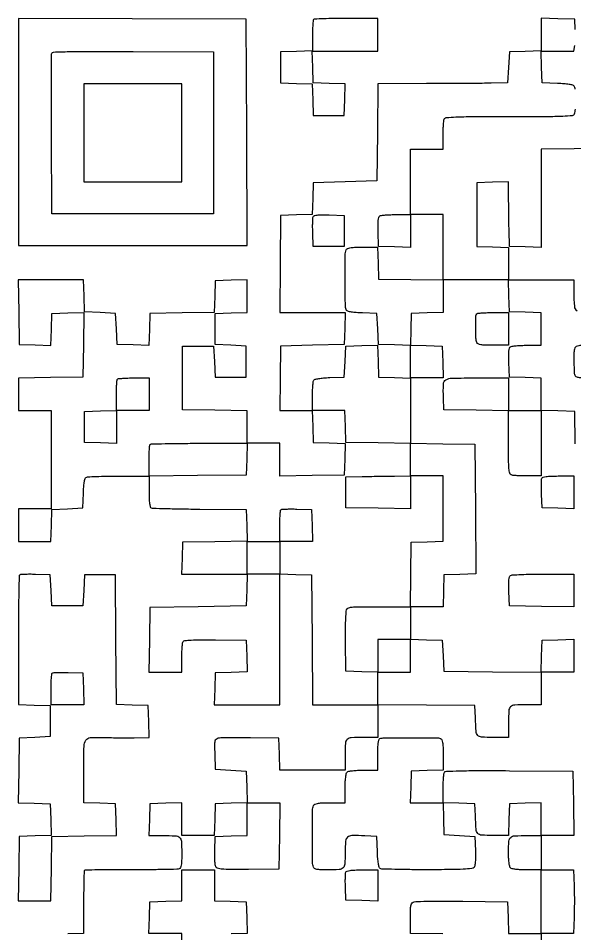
# Model space of a CAD drawing. Extents: x 156 to 936, y 95 to 969.
# Drawn here: x 156 to 480, y 437 to 969 of the extents above; entities that cross this region are included whole.
import ezdxf

# ---------------------------------------------------------------- set-up
doc = ezdxf.new("R2010")
doc.units = 0

msp = doc.modelspace()

# ---------------------------------------------------------------- linework, layer by layer
for points in [[(479.810818, 962.5), (479.5, 968.5), (469.75, 968.786212), (460, 969.072424), (460, 959.573738), (460, 950.075052), (450.75, 949.787526), (441.5, 949.5), (441, 940.5), (440.5, 931.5), (431, 931.329024, -0.002375), (425.631472, 931.257908, -0.000468), (415.996762, 931.185059, -0.000496), (404.771785, 931.121827, -0.000461), (393.265573, 931.079024), (365.031147, 931), (364.765573, 902.75), (364.5, 874.5), (346, 874), (327.5, 873.5), (327.212964, 864.287036), (326.925929, 855.074071), (317.712964, 854.787036), (308.5, 854.5), (308.234427, 826.25), (307.968853, 798), (327.021953, 798), (346.075052, 798), (345.787526, 788.75), (345.5, 779.5), (327, 779), (308.5, 778.5), (308.227935, 759.75), (307.955869, 741), (317.440409, 741), (326.924948, 741), (327.212474, 731.75), (327.5, 722.5), (336.787023, 722.211984), (346.074046, 721.923969), (345.787023, 712.711984), (345.5, 703.5), (326.75, 703.227935), (308, 702.955869), (308, 712.477935), (308, 722), (298.5, 722), (289, 722), (289, 731.477935), (289, 740.955869), (270.25, 741.227935), (251.5, 741.5), (251.5, 760), (251.5, 778.5), (260.5, 778.5), (269.5, 778.5), (270, 769.5), (270.5, 760.5), (279.5, 760.5), (288.5, 760.5), (288.5, 769.5), (288.5, 778.5), (279.5, 779), (270.5, 779.5), (270.5, 788.5), (270.5, 797.5), (279.75, 797.787526), (289, 798.075052), (289, 807.575052), (289, 817.075052), (279.75, 816.787526), (270.5, 816.5), (270.212764, 807.271928), (269.925529, 798.043857), (251.212764, 797.771928), (232.5, 797.5), (232.211984, 788.212977), (231.923969, 778.925954), (222.711984, 779.212977), (213.5, 779.5), (213, 788.5), (212.5, 797.5), (203.5, 798), (194.5, 798.5), (194.212474, 807.75), (193.924948, 817), (174.940409, 817), (155.955869, 817), (156.227935, 798.25), (156.5, 779.5), (165.711984, 779.212977), (174.923969, 778.925954), (175.211984, 788.212977), (175.5, 797.5), (184.772204, 797.78782), (194.044409, 798.075639), (193.772204, 779.28782), (193.5, 760.5), (174.75, 760.227935), (156, 759.955869), (156, 750.477935), (156, 741), (165.5, 741), (175, 741), (175, 712.5), (175, 684), (165.5, 684), (156, 684), (156, 674.5), (156, 665), (165.462474, 665), (174.924948, 665), (175.212474, 674.25), (175.5, 683.5), (184.5, 684), (193.5, 684.5), (193.793967, 692.968156, -0.010633), (193.994313, 696.544265, -0.021021), (194.332527, 699.366636, -0.020857), (194.762949, 701.457646, -0.194764), (195.293967, 702.186827, -0.127248), (196.256984, 702.48844, -0.002601), (201.35979, 702.719144, -0.005944), (207.360446, 702.887747, -0.003942), (214.25, 702.945057), (232, 702.952773), (232, 693.945002, 0.008076), (232.067231, 689.782908, 0.024728), (232.297609, 686.97106, 0.032373), (232.666052, 685.114576, 0.24306), (233.25, 684.471843, 0.08223), (234.241867, 684.278701, 0.000699), (242.064063, 684.068778, 0.002444), (251.060818, 683.883914, 0.00157), (261.5, 683.753228), (288.5, 683.5), (288.787232, 674.272202), (289.074464, 665.044404), (270.287232, 664.772202), (251.5, 664.5), (251.212474, 655.25), (250.924948, 646), (270, 646), (289.075052, 646), (288.787526, 636.75), (288.5, 627.5), (260.5, 627), (232.5, 626.5), (232.227935, 607.75), (231.955869, 589), (241.477935, 589), (251, 589), (251.015313, 597.25, -0.008742), (251.078167, 600.499595, -0.011755), (251.255659, 603.437894, -0.008952), (251.503528, 605.865673, -0.112035), (251.812009, 606.730064, -0.228051), (252.801929, 607.34579, -0.01367), (256.398754, 607.636558, -0.013149), (261.80929, 607.78284, -0.003387), (270.546696, 607.730064), (288.5, 607.5), (288.787023, 598.288016), (289.074046, 589.076031), (279.787023, 588.788016), (270.5, 588.5), (270.212474, 579.25), (269.924948, 570), (288.962474, 570), (308, 570), (308, 608.037526), (308, 646.075052), (317.25, 645.787526), (326.5, 645.5), (326.762025, 607.75), (327.02405, 570), (346.012025, 570), (365, 570), (365, 560.5), (365, 551), (357.081787, 551, 0.01141), (349.599988, 550.829247, 0.175208), (347.252746, 549.85745, 0.195511), (346.199638, 547.650479, 0.014768), (346, 540.893011), (346, 532), (327.037526, 532), (308.075052, 532), (307.787526, 541.25), (307.5, 550.5), (291, 550.785515, 0.003389), (284.512904, 550.853786, 0.004645), (278.674624, 550.821417, 0.003052), (273.780528, 550.718932, 0.053724), (272.211486, 550.506797, 0.112845), (270.929779, 549.861417, 0.168426), (270.284314, 548.798809, 0.056825), (270.079374, 546.727478, 0.00454), (270.211486, 541.221282), (270.5, 532.5), (279.5, 532), (288.5, 531.5), (288.787023, 522.288016), (289.074046, 513.076031), (279.787023, 512.788016), (270.5, 512.5), (270.212474, 503.25), (269.924948, 494), (260.462474, 494), (251, 494), (251, 503.537526), (251, 513.075052), (241.75, 512.787526), (232.5, 512.5), (232.212474, 503.25), (231.924948, 494), (239.880687, 494, -0.011258), (247.385305, 493.831005, -0.173567), (249.739793, 492.86665, -0.196922), (250.797685, 490.673736, -0.015154), (251, 484, -0.006896), (250.936582, 479.402335, -0.034531), (250.688199, 476.839645, -0.068967), (250.220196, 475.344591, -0.193176), (249.430375, 474.611656, -0.085842), (248.207681, 474.36998, -0.001161), (240.528479, 474.204427, -0.003259), (231.611657, 474.091042, -0.002132), (221.3302, 474.071158, 0.001512), (211.127823, 474.064078, 0.002462), (202.467415, 473.989238, 0.000344), (194.784084, 473.879718, 0.195032), (194.37213, 473.705464, 0.192236), (194.198039, 473.300001, 0.000718), (194.071392, 468.086137, 0.003558), (193.977935, 462.146573, 0.002211), (193.948684, 455.176186), (193.952756, 437.074426), (184.726378, 436.787213)], [(479.798355, 927.817018, 0.130987), (479.201688, 929.707902, 0.195149), (478.447011, 930.24575, 0.020215), (476.262875, 930.673305, 0.020298), (473.292364, 931.008289, 0.009786), (469.467001, 931.207902), (460.5, 931.5), (460.212474, 940.75), (459.924948, 950), (469.417161, 950), (478.909374, 950), (479.515505, 953.25, 0.028289)], [(498.5, 893.5), (479.25, 893.228407), (460, 892.956814), (460, 864.440881), (460, 835.924948), (450.75, 836.212474), (441.5, 836.5), (441.329024, 846, -0.000734), (441.257785, 850.310027, -0.000438), (441.185059, 855.437586, -0.000439), (441.121578, 860.54497, -0.000761), (441.079024, 864.787526), (441, 874.075052), (431.75, 873.787526), (422.5, 873.5), (422.5, 855), (422.5, 836.5), (431.75, 836.212474), (441, 835.924948), (441, 826.462474), (441, 817), (422, 817), (403, 817), (403, 836), (403, 855), (393.5, 855), (384, 855), (384, 874), (384, 893), (393.5, 893), (403, 893), (403, 900.918213, -0.00705), (403.044385, 904.066073, -0.008902), (403.178303, 906.9751, -0.007317), (403.368926, 909.400281, -0.06844), (403.606989, 910.418213, -0.284808), (404.846851, 911.359716, -0.013207), (410.351366, 911.735324, -0.009373), (419.880979, 911.954294, -0.001057), (441.5, 912, 0.001057), (463.119021, 912.045706, 0.009373), (472.648634, 912.264676, 0.013207), (478.153149, 912.640284, 0.284808), (479.393011, 913.581787, 0.084331), (479.913472, 916.174013, 0.010436)], [(479.772065, 721.75), (479.5, 740.5), (469.75, 740.786212), (460, 741.072424), (460, 750.498686), (460, 759.924948), (450.75, 760.212474), (441.5, 760.5), (441.206902, 768.914347, -0.008519), (441.135766, 772.914541, -0.027159), (441.278749, 775.5815, -0.039341), (441.610638, 777.340297, -0.187221), (442.206902, 778.149034, -0.110402), (443.105717, 778.472467, -0.00954), (445.54359, 778.732898, -0.012203), (448.495888, 778.918959, -0.00917), (451.75, 778.984687), (460, 779), (460, 788.462474), (460, 797.924948), (450.75, 798.212474), (441.5, 798.5), (441.212474, 807.75), (440.924948, 817), (459.962474, 817), (479, 817), (479.013655, 809.75, 0.018024), (479.324418, 801.560131, 0.24375), (480.846699, 799.089145, 0.131659)], [(402.75, 436.772065), (384, 437.044131), (384, 446.003013, -0.004707), (384.052312, 451.560064, -0.053572), (384.32747, 453.734582, -0.155928), (384.995945, 454.844035, -0.122971), (386.25, 455.488078, -0.053748), (387.904678, 455.691523, -0.001355), (395.476562, 455.784163, -0.002889), (404.374191, 455.81749, -0.001964), (414.5, 455.75713), (440.5, 455.5), (440.787526, 446.25), (441.075052, 437), (450.559119, 437), (460.043186, 437), (459.771593, 417.75)]]:
    msp.add_lwpolyline(points, format="xyb")
for points in [[(156, 903.007138), (156, 837), (222.50719, 837), (289.014379, 837), (288.75719, 902.75), (288.5, 968.5), (222.25, 968.757138), (156, 969.014276)], [(194, 902.5), (194, 874), (222.5, 874), (251, 874), (251, 902.5), (251, 931), (222.5, 931), (194, 931)], [(365, 598.5), (365, 589), (374.5, 589), (384, 589), (384, 598.5), (384, 608), (374.5, 608), (365, 608)]]:
    msp.add_lwpolyline(points, close=True)
for points in [[(327.666667, 968.333333, 0.174595), (327.400837, 967.768224, 0.005912), (327.195833, 965.278732, 0.010516), (327.048335, 962.289663, 0.007069), (327, 958.870859), (327, 950.075052), (317.75, 949.787526), (308.5, 949.5), (308.5, 940.5), (308.5, 931.5), (317.712964, 931.212964), (326.925929, 930.925929), (327.212964, 921.712964), (327.5, 912.5), (336.5, 912.5), (345.5, 912.5), (345.787023, 921.711984), (346.074046, 930.923969), (336.787023, 931.211984), (327.5, 931.5), (327.212474, 940.75), (326.924948, 950), (345.962474, 950), (365, 950), (365, 959.5), (365, 969), (346.666667, 969, 0.0034), (339.591013, 968.951878, 0.005368), (333.522917, 968.804167, 0.001621), (328.281849, 968.603258, 0.188134)], [(269.5, 902.5), (269.5, 855.5), (222.5, 855.5), (175.5, 855.5), (175.239372, 901.5, -0.000997), (175.174287, 919.225103, -0.001596), (175.197198, 934.357597, -0.000282), (175.267665, 947.72814, -0.090314), (175.461789, 948.759906, -0.301449), (176.45055, 949.464468, -0.003096), (185.402033, 949.70934, -0.005599), (198.68089, 949.841585, -0.001079), (222.722417, 949.759906), (269.5, 949.5)], [(345.5, 845.5), (345.5, 836.5), (336.5, 836.5), (327.5, 836.5), (327.205027, 844.411609, -0.006757), (327.130652, 847.542211, -0.008847), (327.151984, 850.403842, -0.006825), (327.2445, 852.787219, -0.078651), (327.438673, 853.700781, -0.222283), (328.127059, 854.364206, -0.05328), (329.715903, 854.724548, -0.030281), (332.338027, 854.871594, -0.007113), (336.733647, 854.789171), (345.5, 854.5)], [(384, 845.462474), (384, 835.924948), (374.75, 836.212474), (365.5, 836.5), (365.206902, 844.914347, -0.008519), (365.135766, 848.914541, -0.027159), (365.278749, 851.5815, -0.039341), (365.610638, 853.340297, -0.187221), (366.206902, 854.149034, -0.110402), (367.105717, 854.472467, -0.00954), (369.54359, 854.732898, -0.012203), (372.495888, 854.918959, -0.00917), (375.75, 854.984687), (384, 855)], [(365.212474, 826.75), (365.5, 817.5), (384.25, 817.227935), (403, 816.955869), (403, 807.515461), (403, 798.075052), (393.75, 797.787526), (384.5, 797.5), (384.212977, 788.288016), (383.925954, 779.076031), (393.212977, 778.788016), (402.5, 778.5), (402.787526, 769.25), (403.075052, 760), (393.537526, 760), (384, 760), (384, 741.022065), (384, 722.044131), (402.75, 721.772065), (421.5, 721.5), (421.761988, 683.787684), (422.023977, 646.075369), (412.761988, 645.787684), (403.5, 645.5), (403.212474, 636.25), (402.924948, 627), (393.462474, 627), (384, 627), (384, 617.537526), (384, 608.075052), (393.25, 607.787526), (402.5, 607.5), (403, 598.5), (403.5, 589.5), (431.712269, 589.234491), (459.924538, 588.968982), (460.212269, 598.234491), (460.5, 607.5), (469.75, 607.787526), (479, 608.075052), (479, 598.537526), (479, 589), (469.5, 589), (460, 589), (460, 579.5), (460, 570), (452.081787, 570, 0.01141), (444.599988, 569.829247, 0.175208), (442.252746, 568.85745, 0.195511), (441.199638, 566.650479, 0.014768), (441, 559.893011), (441, 551), (432.019052, 551, -0.014075), (425.293814, 551.189349, -0.199016), (423.167746, 552.214245, -0.165509), (422.189146, 554.52461, -0.009074), (421.754332, 562.5), (421.5, 569.5), (393.25, 569.765573), (365, 570.031147), (365, 579.478047), (365, 588.924948), (355.75, 589.212474), (346.5, 589.5), (346.285999, 606.940913, -0.004078), (346.253256, 614.902594, -0.011402), (346.403101, 620.482794, -0.010503), (346.685335, 624.470674, -0.151407), (347.221453, 625.766835, -0.151821), (348.226728, 626.420774, -0.039264), (350.144733, 626.803392, -0.026304), (353.038439, 626.994125, -0.007989), (357.435454, 626.982004, 0.002255), (361.538664, 626.923635, 0.001362), (366.401121, 626.889643, 0.001364), (371.231614, 626.882207, 0.002393), (375.227935, 626.906082), (383.955869, 627), (384.227935, 645.75), (384.5, 664.5), (393.75, 664.787526), (403, 665.075052), (403, 684.037526), (403, 703), (393.5, 703), (384, 703), (384, 693.477935), (384, 683.955869), (365.25, 684.227935), (346.5, 684.5), (346.5, 693.5), (346.5, 702.5), (356, 702.699908, -0.001205), (360.307436, 702.780162, -0.000722), (365.426563, 702.855807, -0.000722), (370.521956, 702.916383, -0.001257), (374.75, 702.949908), (384, 703), (384, 712.477935), (384, 721.955869), (365.25, 722.227935), (346.5, 722.5), (346.212474, 731.75), (345.924948, 741), (336.462474, 741), (327, 741), (327.015313, 749.25, -0.008579), (327.077072, 752.497876, -0.011582), (327.251296, 755.430835, -0.008725), (327.494381, 757.854929, -0.112667), (327.797157, 758.706033, -0.192561), (328.533237, 759.236162, -0.02067), (330.63313, 759.666992, -0.020911), (333.460658, 760.005667, -0.010674), (337.031844, 760.206033), (345.5, 760.5), (346, 769.5), (346.5, 778.5), (355.711984, 778.787023), (364.923969, 779.074046), (365.211984, 769.787023), (365.5, 760.5), (374.75, 760.212474), (384, 759.924948), (384, 769.424948), (384, 778.924948), (374.75, 779.212474), (365.5, 779.5), (365, 788.5), (364.5, 797.5), (356.031844, 797.793967, -0.010674), (352.460658, 797.994333, -0.020911), (349.63313, 798.333008, -0.02067), (347.533237, 798.763838, -0.192561), (346.797157, 799.293967, -0.139499), (346.160685, 801.434927, -0.001585), (346.031149, 816.525512, -0.002246), (346.017559, 831.268347, -0.090959), (346.606989, 834.418213, -0.192061), (347.344751, 835.216672, -0.070053), (348.839867, 835.688208, -0.03465), (351.412948, 835.936924, -0.006773), (356.069463, 836), (364.924948, 836)], [(441, 788.5), (441, 779), (432.106989, 779, -0.00673), (427.428287, 779.062976, -0.034532), (424.845898, 779.311531, -0.06988), (423.346128, 779.782907, -0.192406), (422.606989, 780.581787, -0.084511), (422.096621, 783.128446, -0.008182), (422.015701, 789.449139, -0.004931), (422.103892, 796.018197, -0.192867), (422.666667, 797.333333, -0.174709), (423.23216, 797.599192, -0.005871), (425.732292, 797.804167, -0.010477), (428.733476, 797.951666, -0.007039), (432.166667, 798), (441, 798)], [(479.606989, 777.418213, 0.084525), (479.076759, 774.772062, 0.011024), (479.036004, 769.001951, 0.008933), (479.227846, 763.163784, 0.129373), (479.849883, 761.208654, 0.190691), (480.675579, 760.608404, 0.03736), (482.518036, 760.278743, 0.025891), (485.325344, 760.136581, 0.007874), (489.58457, 760.208654), (498.5, 760.5), (498.800912, 767.479083, 0.012267), (498.942531, 775.110054, 0.175386), (498.01661, 777.621507, 0.203074), (495.753293, 778.770163, 0.017236), (489.087937, 779, 0.006751), (484.420499, 778.936974, 0.034591), (481.842836, 778.688337, 0.069968), (480.345429, 778.21688, 0.192231)], [(232, 750.5), (232, 741), (222.5, 741), (213, 741), (213, 731.462474), (213, 721.924948), (203.75, 722.212474), (194.5, 722.5), (194.5, 731.5), (194.5, 740.5), (203.75, 740.787526), (213, 741.075052), (213, 749.870859, -0.007069), (213.048335, 753.289663, -0.010516), (213.195833, 756.278732, -0.005912), (213.400837, 758.768224, -0.174595), (213.666667, 759.333333, -0.174709), (214.23216, 759.599192, -0.005871), (216.732292, 759.804167, -0.010477), (219.733476, 759.951666, -0.007039), (223.166667, 760), (232, 760)], [(441, 750.5), (441, 741), (450.5, 741), (460, 741), (460, 722), (460, 703), (452.081787, 703, -0.00705), (448.933927, 703.044385, -0.008902), (446.0249, 703.178303, -0.007317), (443.599719, 703.368926, -0.06844), (442.581787, 703.606989, -0.248959), (441.711618, 704.606375, -0.036325), (441.279786, 707.356058, -0.018315), (441.051086, 712.267653, -0.002476), (441, 722.584924), (441, 740.955869), (422.25, 741.227935), (403.5, 741.5), (403.199088, 748.479083, -0.019865), (403.172345, 756.427676, -0.25447), (404.637957, 758.902206, -0.13093), (408.063884, 759.877459, -0.004239), (422.519052, 760), (441, 760)], [(288.787526, 712.75), (288.5, 703.5), (260.25, 703.234427), (232, 702.968853), (232, 711.81776, -0.007026), (232.048333, 715.256921, -0.010461), (232.195833, 718.263134, -0.005854), (232.400797, 720.767682, -0.174756), (232.666667, 721.333333, -0.192086), (233.298531, 721.604849, -0.000736), (241.324565, 721.804167, -0.003601), (250.471471, 721.95195, -0.002238), (261.204192, 722), (289.075052, 722)], [(479, 693.462474), (479, 683.924948), (469.75, 684.212474), (460.5, 684.5), (460.205027, 692.411609, -0.006569), (460.129541, 695.539392, -0.008656), (460.147568, 698.392336, -0.006579), (460.235027, 700.7687, -0.079281), (460.423642, 701.661609, -0.228749), (461.106941, 702.304101, -0.041413), (462.854544, 702.698735, -0.027242), (465.620517, 702.933967, -0.007593), (469.968615, 703), (479, 703)], [(326.787526, 674.25), (327.075052, 665), (317.537526, 665), (308, 665), (308, 655.5), (308, 646), (298.5, 646), (289, 646), (289, 655.5), (289, 665), (298.5, 665), (308, 665), (308, 673.833333, -0.007416), (308.050964, 677.269043, -0.010972), (308.206402, 680.278277, -0.006396), (308.422807, 682.77838, -0.173269), (308.702644, 683.369311, -0.179987), (309.290922, 683.638564, -0.007016), (311.709672, 683.781547, -0.011703), (314.626528, 683.84459, -0.007913), (317.952644, 683.785977), (326.5, 683.5)], [(156.702644, 645.369311, 0.193629), (156.415745, 644.696132, 0.000465), (156.206402, 633.917425, 0.002859), (156.050611, 621.720002, 0.001764), (156, 607.370859), (156, 570.075052), (165.25, 569.787526), (174.5, 569.5), (174.5, 560.5), (174.5, 551.5), (165.5, 551), (156.5, 550.5), (156.228074, 531.787816), (155.956148, 513.075632), (165.228074, 512.787816), (174.5, 512.5), (174.787023, 503.288016), (175.074046, 494.076031), (165.787023, 493.788016), (156.5, 493.5), (156.227935, 474.75), (155.955869, 456), (165.455869, 456), (174.955869, 456), (175.227935, 474.75), (175.5, 493.5), (194.287232, 493.772202), (213.074464, 494.044404), (212.787232, 503.272202), (212.5, 512.5), (203.275, 512.787195), (194.05, 513.07439), (194.05, 531.477742, -0.004562), (194.18196, 545.939097, -0.136979), (195.21581, 549.397127, -0.245911), (197.807158, 550.900746, -0.017845), (206.344616, 550.967574, 0.003557), (210.100446, 550.889647, 0.00197), (214.685692, 550.845213, 0.001965), (219.33097, 550.836756, 0.003167), (223.287526, 550.870157), (232.075052, 551), (231.787526, 560.25), (231.5, 569.5), (222.261989, 569.787367), (213.023977, 570.074734), (212.761989, 607.787367), (212.5, 645.5), (203.5, 645.5), (194.5, 645.5), (194, 636.5), (193.5, 627.5), (184.5, 627.5), (175.5, 627.5), (175, 636.5), (174.5, 645.5), (165.952644, 645.785977, 0.007913), (162.626528, 645.84459, 0.011703), (159.709672, 645.781547, 0.007016), (157.290922, 645.638564, 0.179987)], [(479, 636.477935), (479, 626.955869), (460.25, 627.227935), (441.5, 627.5), (441.206902, 635.914347, -0.008519), (441.135766, 639.914541, -0.027159), (441.278749, 642.5815, -0.039341), (441.610638, 644.340297, -0.187221), (442.206902, 645.149034, -0.128063), (443.232967, 645.478379, -0.002999), (448.334215, 645.732898, -0.006444), (454.354355, 645.919379, -0.004304), (461.25, 645.984687), (479, 646)], [(193.787526, 579.25), (194.075052, 570), (184.537526, 570), (175, 570), (175, 578.833333, -0.007416), (175.050964, 582.269043, -0.010972), (175.206402, 585.278277, -0.006396), (175.422807, 587.77838, -0.173269), (175.702644, 588.369311, -0.179987), (176.290922, 588.638564, -0.007016), (178.709672, 588.781547, -0.011703), (181.626528, 588.84459, -0.007913), (184.952644, 588.785977), (193.5, 588.5)], [(401.515251, 550.355774, -0.206168), (402.251063, 549.63792, -0.058785), (402.691999, 548.067205, -0.031933), (402.935643, 545.437873, -0.007139), (403, 540.930537), (403, 532.075052), (393.75, 531.787526), (384.5, 531.5), (384.212474, 522.25), (383.924948, 513), (393.462474, 513), (403, 513), (403.015313, 521.25, -0.008505), (403.076579, 524.497101, -0.011503), (403.24933, 527.427654, -0.008623), (403.490261, 529.85012, -0.112954), (403.790466, 530.695207, -0.245511), (404.890175, 531.329267, -0.003755), (412.459351, 531.586759, -0.006418), (423.362571, 531.735687, -0.001525), (441.525153, 531.695207), (478.5, 531.5), (478.772065, 512.75), (479.044131, 494), (469.522065, 494), (460, 494), (460, 484), (460, 474), (469.429031, 474), (478.858062, 474), (479.179031, 464.75, -0.005681), (479.277264, 460.539063, -0.003336), (479.303922, 455.5, -0.003336), (479.263339, 450.460943, -0.00568), (479.15347, 446.25), (478.806941, 437), (469.40347, 437), (460, 437), (460, 455.5), (460, 474), (451.7, 474, -0.011084), (448.171507, 474.07823, -0.020332), (445.306878, 474.322289, -0.021091), (443.139671, 474.689458, -0.144849), (442.2, 475.2, -0.144372), (441.690904, 476.134923, -0.021205), (441.323233, 478.283644, -0.02047), (441.078557, 481.117343, -0.0113), (441, 484.593011, -0.017303), (441.214653, 490.793979, -0.202126), (442.284311, 492.909788, -0.166521), (444.648419, 493.837152, -0.010953), (452.081787, 494), (460, 494), (460, 503.537526), (460, 513.075052), (450.75, 512.787526), (441.5, 512.5), (441.212474, 503.25), (440.924948, 494), (431.981526, 494, -0.014194), (425.286679, 494.190094, -0.199365), (423.165084, 495.215838, -0.165063), (422.188689, 497.527107, -0.009054), (421.754332, 505.5), (421.5, 512.5), (412.211971, 512.788029), (402.923942, 513.076058), (403.211971, 503.788029), (403.5, 494.5), (412.5, 494), (421.5, 493.5), (421.792008, 485.15308, -0.01092), (421.838117, 481.641587, -0.018785), (421.702816, 478.719807, -0.018751), (421.427843, 476.464754, -0.134271), (420.978626, 475.474246, -0.198793), (419.627427, 474.761147, -0.010755), (414.714625, 474.408667, -0.010085), (407.092776, 474.180349, -0.002091), (393.686618, 474.105339, -0.002678), (383.562253, 474.145265, -0.00417), (374.837498, 474.29918, -0.001307), (367.293651, 474.514934, -0.13169), (366.292098, 474.817171, -0.197775), (365.753259, 475.563496, -0.020414), (365.326162, 477.737338, -0.020414), (364.991685, 480.701766, -0.009743), (364.792098, 484.532999), (364.5, 493.5), (357.520917, 493.800912, 0.012267), (349.889946, 493.942531, 0.175386), (347.378493, 493.01661, 0.203074), (346.229837, 490.753293, 0.017236), (346, 484.087937, -0.014252), (345.808524, 477.371676, -0.189005), (344.793479, 475.161961, -0.180749), (342.526925, 474.179675, -0.012829), (335.525201, 474, -0.009092), (331.779359, 474.068119, -0.040223), (329.59079, 474.324843, -0.077051), (328.284864, 474.802977, -0.176711), (327.606989, 475.581787, -0.090096), (327.066327, 478.44392, -0.001749), (327.013663, 493.5, -0.001749), (327.066327, 508.55608, -0.090096), (327.606989, 511.418213, -0.192406), (328.346128, 512.217093, -0.06988), (329.845898, 512.688469, -0.034532), (332.428287, 512.937024, -0.00673), (337.106989, 513), (346, 513), (346, 521.3, -0.011084), (346.07823, 524.828493, -0.020332), (346.322289, 527.693122, -0.021091), (346.689458, 529.860329, -0.144849), (347.2, 530.8, -0.144849), (348.139671, 531.310542, -0.021091), (350.306878, 531.677711, -0.020332), (353.171507, 531.92177, -0.011084), (356.7, 532), (365, 532), (365, 540.916667, -0.008247), (365.067759, 545.024404, -0.02477), (365.298915, 547.819357, -0.032195), (365.667988, 549.674196, -0.237628), (366.25, 550.327985, -0.09293), (368.736247, 550.809965, -0.001342), (383.864783, 550.862484, -0.00137), (398.972961, 550.832986, -0.090676)], [(307.771593, 493.75), (307.5, 474.5), (289.846114, 474.281726, -0.003191), (280.751834, 474.227329, -0.015222), (275.55929, 474.387529, -0.021623), (272.308022, 474.728606, -0.184633), (271.054106, 475.434806, -0.131359), (270.583108, 476.457737, -0.020862), (270.2975, 478.667034, -0.019734), (270.159599, 481.575239, -0.010723), (270.207992, 485.15308), (270.5, 493.5), (279.75, 493.787526), (289, 494.075052), (289, 503.537526), (289, 513), (298.521593, 513), (308.043186, 513)], [(365, 464.962474), (365, 455.924948), (355.75, 456.212474), (346.5, 456.5), (346.203033, 463.906415, -0.007079), (346.126964, 466.841003, -0.009185), (346.144753, 469.531874, -0.007235), (346.23321, 471.773024, -0.078282), (346.421649, 472.656415, -0.228018), (347.10667, 473.302323, -0.041983), (348.847946, 473.698536, -0.027394), (351.610611, 473.934044, -0.007567), (355.968615, 474), (365, 474)]]:
    msp.add_lwpolyline(points, format="xyb", close=True)
msp.add_lwpolyline([(251, 427.606989), (251, 437), (241.462474, 437), (231.924948, 437), (232.212474, 446.25), (232.5, 455.5), (241.75, 455.787526), (251, 456.075052), (251, 465.037526), (251, 474), (260.5, 474), (270, 474), (270, 465.037526), (270, 456.075052), (279.25, 455.787526), (288.5, 455.5), (288.787023, 446.288016), (289.074046, 437.076031), (279.787023, 436.788016)])

doc.saveas('drawing.dxf')
